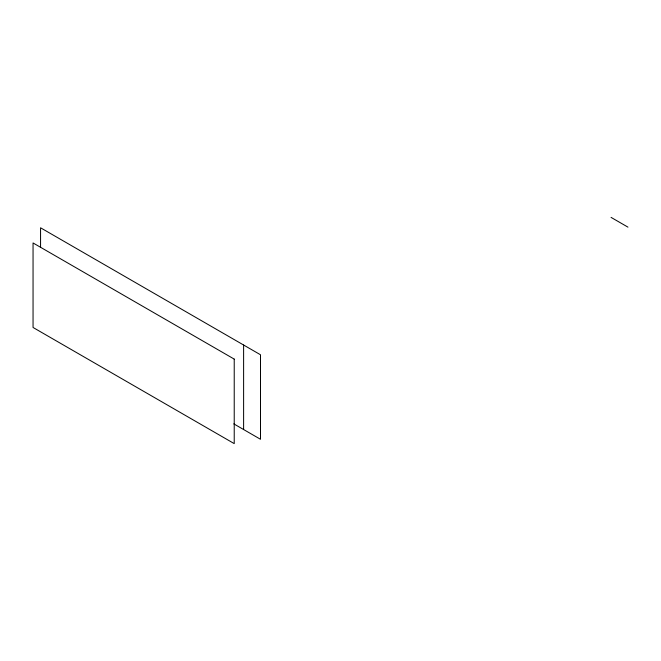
<?xml version="1.0" encoding="UTF-8"?>
<svg xmlns="http://www.w3.org/2000/svg" width="661" height="661" viewBox="0 0 661 661"><rect width="100%" height="100%" fill="white"/><g stroke="black" fill="none" stroke-linecap="round" stroke-linejoin="round"><path stroke-width="0.99" d="M611.061 217.386L627.95 227.136M233.812 423.875L260.5 439.284L260.5 354.767L40.561 227.789L40.561 247.371M243.612 345.017L243.612 429.526M234.225 359.105L33.05 242.951L33.05 327.468L234.225 443.614L234.225 359.105"/></g></svg>
